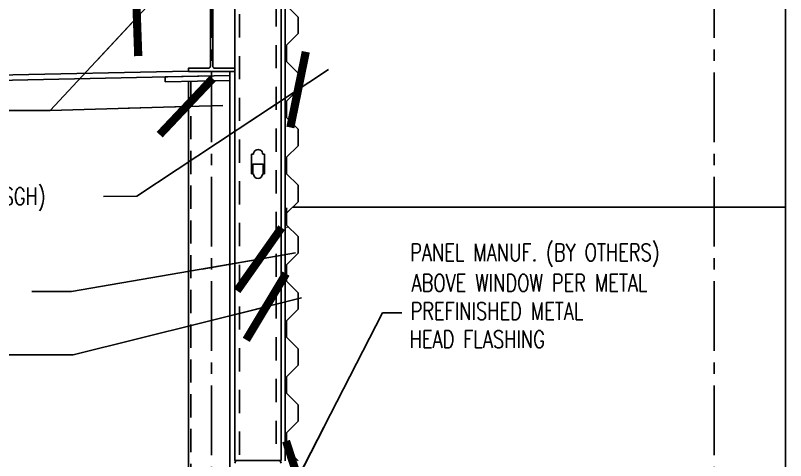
# Model space of a CAD drawing. Header units: inches. Extents: x 0 to 10293, y 0 to 4182.
# Drawn here: x 2889.4 to 2989.1, y 3579.8 to 3637.4 of the extents above; entities that cross this region are included whole.
import ezdxf

# ---------------------------------------------------------------- set-up
doc = ezdxf.new("R2010")
doc.units = ezdxf.units.IN
doc.header["$LTSCALE"] = 48
doc.header["$MEASUREMENT"] = 0
for name, pattern in [('CENTER2', [1.125, 0.75, -0.125, 0.125, -0.125]), ('HIDDEN3', [0.1125, 0.0625, -0.05]), ('HIDDEN4', [0.0937, 0.0625, -0.0312])]:
    doc.linetypes.add(name, pattern=pattern)
doc.layers.add('HEAVY', color=5, linetype='Continuous')
doc.styles.add('NOTATION', font='romans.shx', dxfattribs={"width": 0.75})
doc.dimstyles.new('AVANT$7', dxfattribs={"dimscale": 96, "dimtxt": 0.09375, "dimasz": 0.078125, "dimexe": 0.0625, "dimexo": 0.046875, "dimgap": 0.03125, "dimtad": 0, "dimdec": 3, "dimrnd": 0.125, "dimzin": 15, "dimdsep": 46, "dimlunit": 4, "dimtxsty": 'NOTATION', "dimblk1": 'AVATICK', "dimblk2": 'AVATICK', "dimsah": 1, "dimcen": 0.0625, "dimdle": 0.09375, "dimclrd": 256, "dimclre": 256, "dimclrt": 11, "dimaunit": 1, "dimadec": 0, "dimazin": 0, "dimtfac": 1.5, "dimtdec": 3, "dimtix": 1, "dimtmove": 1, "dimatfit": 3, "dimldrblk": 'AVATICK', "dimfxl": 0, "dimtvp": 1.25, "dimfrac": 2, "dimtolj": 1, "dimtzin": 15, "dimarcsym": 0})

# ---------------------------------------------------------------- blocks, each defined once
blk = doc.blocks.new('6Runner')
at = {"layer": 'HEAVY', "flags": 128}
blk.add_lwpolyline([(0, 1.5), (0, 0), (6, 0), (6, 1.5)], dxfattribs=at)
blk = doc.blocks.new('AVATICK')
blk.add_line((-1, 0), (0.631, 0))
at = {"const_width": 0.141}
blk.add_lwpolyline([(0.471, 0.471), (-0.471, -0.471)], dxfattribs=at)

msp = doc.modelspace()

# ---------------------------------------------------------------- linework, layer by layer
at = {"linetype": 'CENTER2', "ltscale": 0.25}
for p, q in [((2914.80125, 3738.02573), (2914.80125, 3266.47958)), ((2979.80125, 3738.02573), (2979.80125, 3266.47958))]:
    msp.add_line(p, q, dxfattribs=at)
for p, q in [((2989.05125, 3504.56982), (2989.05125, 3723.5662)), ((2924.30125, 3660.58154), (2924.30125, 3579.79129)), ((2917.80125, 3659.08154), (2917.80125, 3581.34316)), ((2923.80125, 3659.08154), (2923.80125, 3581.34316)), ((2886.34813, 3629.66787), (2911.80125, 3630.19659)), ((2886.34813, 3628.98772), (2917.17625, 3629.62809)), ((2917.17625, 3630.16081), (2917.17625, 3571.21816)), ((2917.80125, 3629.64108), (2917.80125, 3630.32122)), ((2911.80125, 3628.89131), (2911.80125, 3484.57866)), ((2920.21608, 3619.44313), (2919.97509, 3619.44313)), ((2919.97509, 3619.44313), (2919.97509, 3616.91393)), ((2921.64134, 3619.44313), (2921.41093, 3619.44313)), ((2921.64134, 3619.44313), (2921.64134, 3616.91393)), ((2920.21576, 3616.91393), (2919.97509, 3616.91393)), ((2921.64134, 3616.91393), (2921.41125, 3616.91393)), ((2925.26184, 3612.58582), (2989.05125, 3612.58582))]:
    msp.add_line(p, q)
at = {"linetype": 'HIDDEN3'}
for p, q in [((2923.17625, 3660.58154), (2923.17625, 3579.84316)), ((2918.42625, 3648.36117), (2918.42625, 3579.84316))]:
    msp.add_line(p, q, dxfattribs=at)
at = {"linetype": 'HIDDEN4'}
msp.add_line((2912.11375, 3628.89131), (2912.11375, 3484.57866), dxfattribs=at)
at = {"linetype": 'Continuous'}
msp.add_line((2918.17625, 3579.84316), (2923.42625, 3579.84316), dxfattribs=at)
at = {"linetype": 'Continuous', "flags": 128}
msp.add_lwpolyline([(2911.80125, 3647.86081), (2917.80125, 3647.86081), (2917.80125, 3647.43581), (2915.21375, 3647.43581, 0.41421356), (2914.95125, 3647.17331), (2914.95125, 3630.84831, 0.41421356), (2915.21375, 3630.58581), (2917.80125, 3630.58581), (2917.80125, 3630.16081), (2911.80125, 3630.16081), (2911.80125, 3630.58581), (2914.38875, 3630.58581, 0.41421356), (2914.65125, 3630.84831), (2914.65125, 3647.17331, 0.41421356), (2914.38875, 3647.43581), (2911.80125, 3647.43581), (2911.80125, 3647.86081)], format="xyb", close=True, dxfattribs=at)
for points in [[(2924.48875, 3609.93774), (2924.66553, 3610.11451), (2924.48875, 3610.29129), (2924.48875, 3611.81274), (2925.98875, 3613.31274), (2925.98875, 3614.37524), (2925.98875, 3615.43774), (2924.48875, 3616.93774), (2924.48875, 3619.06274), (2925.98875, 3620.56274), (2925.98875, 3621.62524), (2925.98875, 3622.68774), (2924.48875, 3624.18774), (2924.48875, 3626.31274), (2925.98875, 3627.81274), (2925.98875, 3628.87524), (2925.98875, 3629.93774), (2924.48875, 3631.43774), (2924.48875, 3633.56274), (2925.98875, 3635.06274), (2925.98875, 3636.12524), (2925.98875, 3637.18774), (2924.48875, 3638.68774)], [(2917.17625, 3629.009), (2908.81553, 3628.82929), (2908.80255, 3629.45415), (2917.17625, 3629.62809)], [(2921.4739, 3617.02409), (2921.4739, 3618.14909), (2920.12982, 3618.14909), (2920.12982, 3617.02409)], [(2925.98875, 3579.79129), (2924.48875, 3581.29129), (2924.48875, 3583.41629), (2925.98875, 3584.91629), (2925.98875, 3585.97879), (2925.98875, 3587.04129), (2924.48875, 3588.54129), (2924.48875, 3590.66629), (2925.98875, 3592.16629), (2925.98875, 3593.22879), (2925.98875, 3594.29129), (2924.48875, 3595.79129), (2924.48875, 3597.91629), (2925.98875, 3599.41629), (2925.98875, 3600.47879), (2925.98875, 3601.54129), (2924.48875, 3603.04129), (2924.48875, 3605.16629), (2925.98875, 3606.66629), (2925.98875, 3607.72879), (2925.98875, 3608.79129), (2924.48875, 3610.29129), (2924.48875, 3612.41629), (2924.57714, 3612.50468)]]:
    msp.add_lwpolyline(points)
for centre, start, end in [((2920.8135, 3619.46456), 357.9460887, 182.0539113), ((2920.8135, 3616.92264), 180.8349914, 359.1650086)]:
    msp.add_arc(centre, 0.59781, start, end)
at = {"linetype": 'Continuous'}
for centre, start, end in [((2918.17625, 3579.46816), 90, 180), ((2923.42625, 3579.46816), 0, 90)]:
    msp.add_arc(centre, 0.375, start, end, dxfattribs=at)

# ---------------------------------------------------------------- block references
msp.add_blockref('6Runner', (2917.80125, 3579.84316))

# ---------------------------------------------------------------- texts
at = {"style": 'NOTATION', "width": 0.75}
for s, p in [('STYLE-RIB METAL PANEL (BY SGH)', (2853.49633, 3612.88877)), ('PANEL MANUF. (BY OTHERS)', (2940.49459, 3605.6282)), ('ABOVE WINDOW PER METAL', (2940.66884, 3601.68169)), ('PREFINISHED METAL', (2940.54504, 3598.03884)), ('HEAD FLASHING', (2940.42124, 3594.39598))]:
    msp.add_text(s, height=2.25, dxfattribs=at).set_placement(p)

# ---------------------------------------------------------------- leaders
for points in [[(2905.13914, 3637.14831), (2893.92582, 3625.11669), (2878.97473, 3625.11669)], [(2925.98875, 3627.81274), (2905.12937, 3614.03128), (2900.80418, 3614.00044)], [(2911.51534, 3625.61835), (2893.92582, 3625.11669), (2878.97473, 3625.11669)], [(2920.97487, 3605.87461), (2896.69104, 3601.69924), (2891.53831, 3601.69924)], [(2921.85434, 3599.72143), (2896.91091, 3593.49634), (2885.1621, 3593.49634)], [(2925.96625, 3577.58771), (2936.90004, 3598.91617), (2939.42334, 3598.91617)]]:
    msp.add_leader(points, dimstyle='AVANT$7')

doc.saveas('drawing.dxf')
